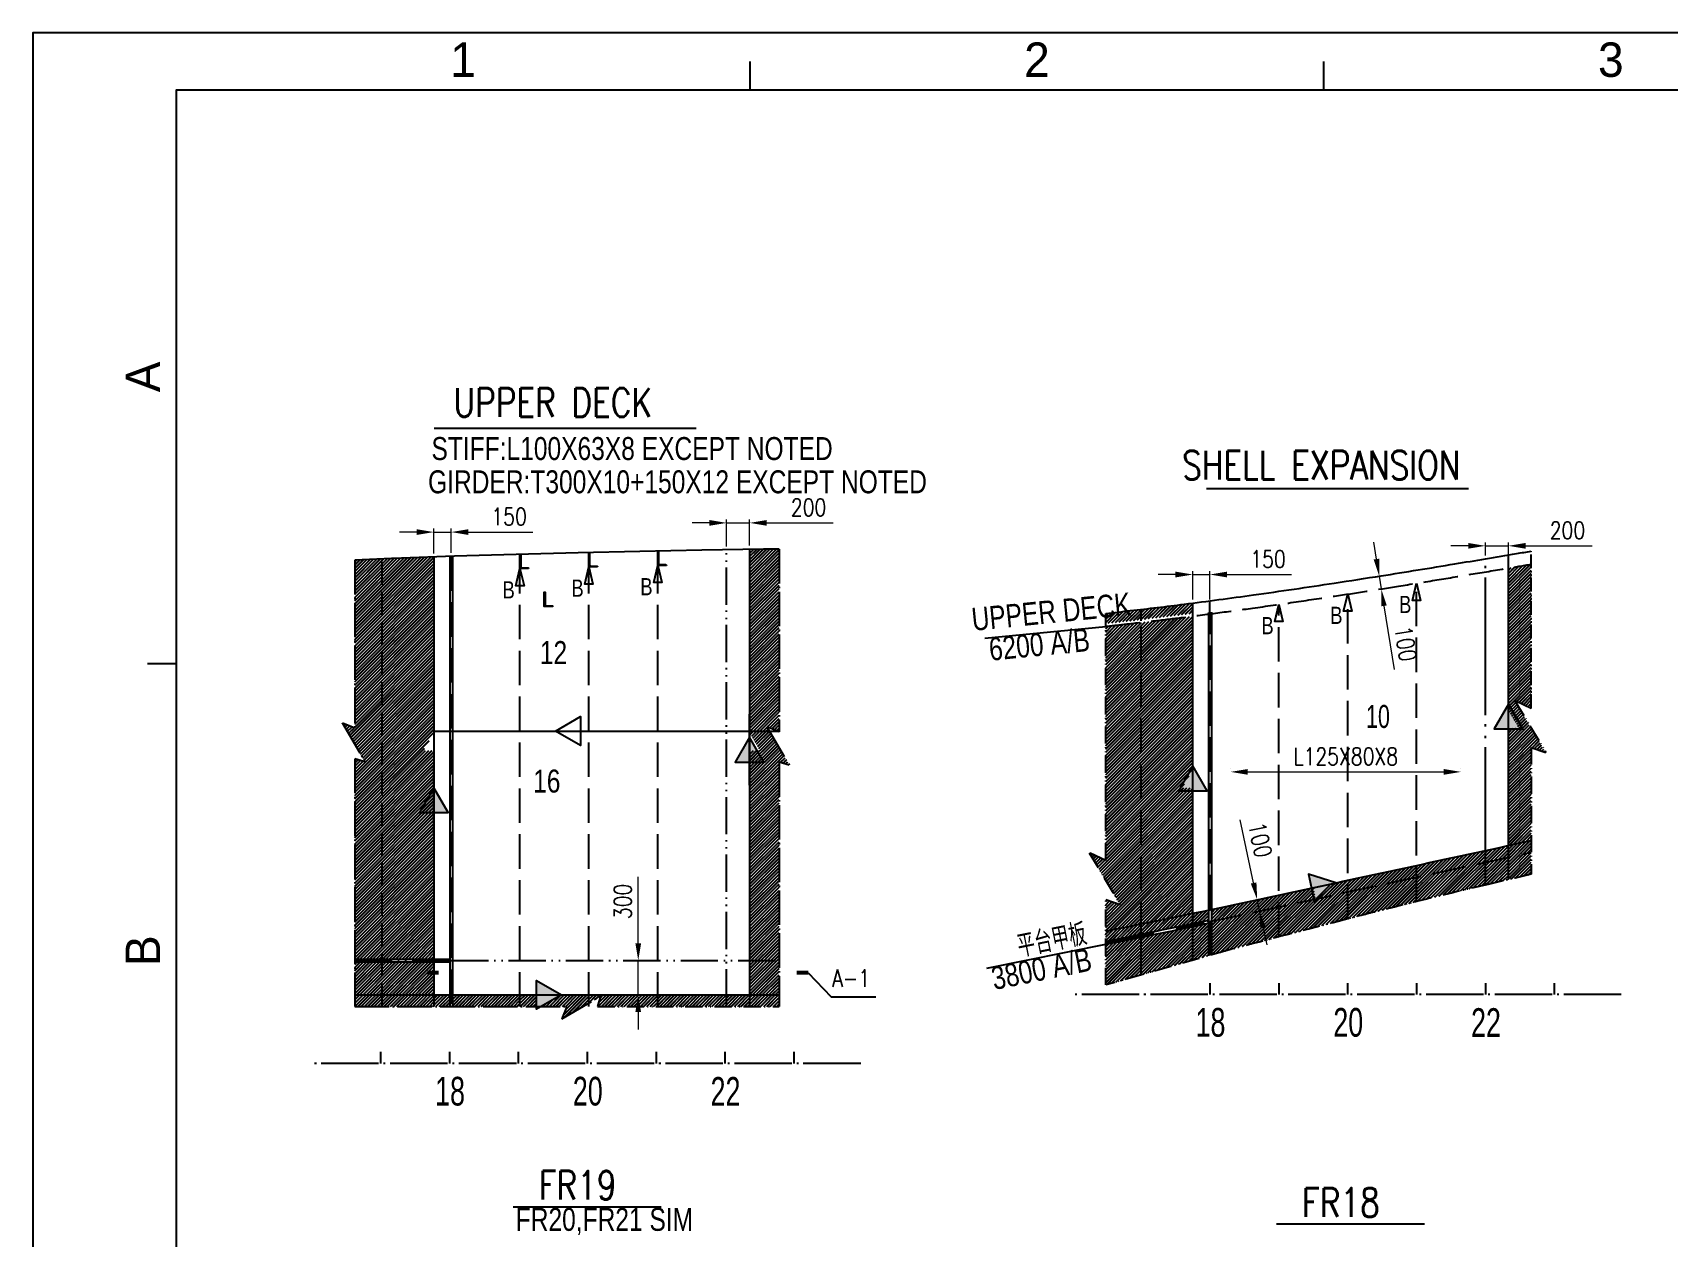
# Model space of a CAD drawing. Header units: millimetres. Extents: x -297547 to -267847, y -53178 to -32178.
# Drawn here: x -297547 to -283305, y -42667 to -32178 of the extents above; entities that cross this region are included whole.
import ezdxf
from ezdxf.enums import TextEntityAlignment as Align

# ---------------------------------------------------------------- set-up
doc = ezdxf.new("R2010")
doc.units = ezdxf.units.MM
doc.header["$LTSCALE"] = 50
for name, pattern in [('CEN10', [12, 10, -0.85, 0.3, -0.85]), ('CEN6', [7.45, 6, -0.6, 0.25, -0.6]), ('DA4', [5.25, 4, -1.25]), ('DA5X4', [9, 5, -4]), ('DA7', [9, 7, -2]), ('DASHED', [8, 6, -2]), ('DOUBLEDOT', [10, 6.5, -1, 0.25, -1, 0.25, -1]), ('JNRD_Dash', [5.25, 4.2, -1.05]), ('ph3', [5.09, 3, -0.6, 0.145, -0.6, 0.145, -0.6]), ('PH30', [37, 30, -2, 0.5, -2, 0.5, -2])]:
    doc.linetypes.add(name, pattern=pattern)
for name, color, linetype in [('200-CO0-ShellPlate', 4, 'Continuous'), ('200-CO1', 3, 'Continuous'), ('200-DO3', 2, 'JNRD_Dash'), ('Block Seam', 6, 'Continuous'), ('Girder_Invisible', 3, 'DOUBLEDOT'), ('jg0', 7, 'Continuous'), ('Plate_Invisible', 3, 'DASHED'), ('Qblue', 5, 'DA4'), ('Qcyan', 4, 'CEN10'), ('Qpurple', 6, 'Continuous'), ('Qred', 1, 'Continuous'), ('Seam', 30, 'Continuous'), ('ST', 7, 'Continuous'), ('Stiffener_Invisible', 2, 'DASHED'), ('TEXT', 4, 'Continuous')]:
    doc.layers.add(name, color=color, linetype=linetype)
doc.styles.add('HZDXF', font='short.shx', dxfattribs={"bigfont": 'hzdxf.shx'})
doc.styles.add('JNRD_E1', font='romans.shx', dxfattribs={"width": 0.8})
doc.styles.add('ST', font='short.shx', dxfattribs={"width": 0.8, "height": 150, "bigfont": 'js64f.shx'})
doc.dimstyles.new('Jnrd_D150', dxfattribs={"dimtxt": 150, "dimasz": 150, "dimexe": 30, "dimexo": 30, "dimgap": 60, "dimtad": 1, "dimdec": 0, "dimrnd": 0.5, "dimtxsty": 'JNRD_E1', "dimcen": 0, "dimclrd": 1, "dimclre": 1, "dimclrt": 2, "dimazin": 3, "dimtfac": 1, "dimtdec": 0, "dimtmove": 0, "dimatfit": 3, "dimlwd": 5, "dimlwe": 5})

# ---------------------------------------------------------------- blocks, each defined once
blk = doc.blocks.new('$DrawRange420594')
for points in [[(100, 0), (100, 5)], [(200, 0), (200, 5)], [(0, -100), (-5, -100)]]:
    blk.add_lwpolyline(points)
at = {"color": 2, "style": 'HZDXF'}
for s, p in [('1', (50, 0.5)), ('2', (150, 0.5)), ('3', (250, 0.5))]:
    blk.add_text(s, height=6, dxfattribs=at).set_placement(p, align=Align.BOTTOM_CENTER)
for s, p in [('A', (-1, -50)), ('B', (-1, -150))]:
    blk.add_text(s, height=6, rotation=90, dxfattribs=at).set_placement(p, align=Align.BOTTOM_CENTER)
blk = doc.blocks.new('*D720')
at = {"layer": 'Defpoints', "color": 0}
for p in [(-293901, -36530), (-293901, -36742), (-294051, -36747)]:
    blk.add_point(p, dxfattribs=at)
at = {"layer": 'Seam', "color": 1, "lineweight": 5}
for p, q in [((-294201, -36530), (-294351, -36530)), ((-294051, -36717), (-294051, -36500)), ((-294051, -36530), (-293901, -36530)), ((-293901, -36712), (-293901, -36500)), ((-293751, -36530), (-293190, -36530))]:
    blk.add_line(p, q, dxfattribs=at)
at = {"layer": 'Seam', "color": 1}
for points in [[(-294201, -36555), (-294201, -36505), (-294051, -36530)], [(-293751, -36505), (-293751, -36555), (-293901, -36530)]]:
    blk.add_solid(points, dxfattribs=at)
at = {"layer": 'Seam', "color": 2, "insert": (-293396, -36395), "char_height": 150, "attachment_point": 5, "style": 'JNRD_E1'}
blk.add_mtext('\\A1;150', dxfattribs=at)
blk = doc.blocks.new('*D721')
at = {"layer": 'Defpoints', "color": 0}
for p in [(-291301, -36450), (-291501, -36685), (-291301, -36678)]:
    blk.add_point(p, dxfattribs=at)
at = {"layer": 'Seam', "color": 1, "lineweight": 5}
for p, q in [((-291651, -36450), (-291801, -36450)), ((-291501, -36655), (-291501, -36420)), ((-291501, -36450), (-291301, -36450)), ((-291301, -36648), (-291301, -36420)), ((-291151, -36450), (-290572, -36450))]:
    blk.add_line(p, q, dxfattribs=at)
at = {"layer": 'Seam', "color": 1}
for points in [[(-291651, -36475), (-291651, -36425), (-291501, -36450)], [(-291151, -36425), (-291151, -36475), (-291301, -36450)]]:
    blk.add_solid(points, dxfattribs=at)
at = {"layer": 'Seam', "color": 2, "insert": (-290787, -36315), "char_height": 150, "attachment_point": 5, "style": 'JNRD_E1'}
blk.add_mtext('\\A1;200', dxfattribs=at)
blk = doc.blocks.new('*D722')
at = {"layer": 'Defpoints', "color": 0}
for p in [(-292271, -40264), (-292271, -40264), (-292271, -40564)]:
    blk.add_point(p, dxfattribs=at)
at = {"layer": 'Seam', "color": 1, "lineweight": 5}
for p, q in [((-292271, -40114), (-292271, -39535)), ((-292301, -40264), (-292301, -40264)), ((-292271, -40564), (-292271, -40264)), ((-292301, -40564), (-292301, -40564)), ((-292271, -40714), (-292271, -40864))]:
    blk.add_line(p, q, dxfattribs=at)
at = {"layer": 'Seam', "color": 1}
for points in [[(-292296, -40114), (-292246, -40114), (-292271, -40264)], [(-292246, -40714), (-292296, -40714), (-292271, -40564)]]:
    blk.add_solid(points, dxfattribs=at)
at = {"layer": 'Seam', "color": 2, "insert": (-292406, -39749), "char_height": 150, "attachment_point": 5, "rotation": 90, "style": 'JNRD_E1'}
blk.add_mtext('\\A1;300', dxfattribs=at)
blk = doc.blocks.new('block')
at = {"layer": 'Block Seam'}
blk.add_hatch(color=256, dxfattribs=at).paths.add_polyline_path([(-535741, 650516), (-535616, 650733), (-535491, 650516)])
blk.add_line((-535616, 650316), (-535616, 650933), dxfattribs=at)
blk.add_lwpolyline([(-535616, 650733), (-535741, 650516), (-535491, 650516), (-535616, 650733)], dxfattribs=at)
blk = doc.blocks.new('*D723')
at = {"layer": 'Defpoints', "color": 0}
for p in [(-287290, -36900), (-287440, -37149), (-287290, -37149)]:
    blk.add_point(p, dxfattribs=at)
at = {"layer": 'Seam', "color": 1, "lineweight": 5}
for p, q in [((-287440, -37119), (-287440, -36870)), ((-287290, -37119), (-287290, -36870)), ((-287590, -36900), (-287740, -36900)), ((-287440, -36900), (-287290, -36900)), ((-287140, -36900), (-286578, -36900))]:
    blk.add_line(p, q, dxfattribs=at)
at = {"layer": 'Seam', "color": 1}
for points in [[(-287590, -36925), (-287590, -36875), (-287440, -36900)], [(-287140, -36875), (-287140, -36925), (-287290, -36900)]]:
    blk.add_solid(points, dxfattribs=at)
at = {"layer": 'Seam', "color": 2, "insert": (-286784, -36765), "char_height": 150, "attachment_point": 5, "style": 'JNRD_E1'}
blk.add_mtext('\\A1;150', dxfattribs=at)
blk = doc.blocks.new('*D724')
at = {"layer": 'Defpoints', "color": 0}
for p in [(-284690, -36650), (-284890, -36763), (-284690, -36763)]:
    blk.add_point(p, dxfattribs=at)
at = {"layer": 'Seam', "color": 1, "lineweight": 5}
for p, q in [((-285040, -36650), (-285190, -36650)), ((-284890, -36733), (-284890, -36620)), ((-284890, -36650), (-284690, -36650)), ((-284690, -36733), (-284690, -36620)), ((-284540, -36650), (-283961, -36650))]:
    blk.add_line(p, q, dxfattribs=at)
at = {"layer": 'Seam', "color": 1}
for points in [[(-285040, -36675), (-285040, -36625), (-284890, -36650)], [(-284540, -36625), (-284540, -36675), (-284690, -36650)]]:
    blk.add_solid(points, dxfattribs=at)
at = {"layer": 'Seam', "color": 2, "insert": (-284175, -36515), "char_height": 150, "attachment_point": 5, "style": 'JNRD_E1'}
blk.add_mtext('\\A1;200', dxfattribs=at)
blk = doc.blocks.new('*D725')
at = {"layer": 'Defpoints', "color": 0}
for p in [(-285832, -36916), (-285814, -37028), (-285797, -37025)]:
    blk.add_point(p, dxfattribs=at)
at = {"layer": 'Seam', "color": 1, "lineweight": 5}
for p, q in [((-285838, -36766), (-285861, -36617)), ((-285815, -36914), (-285797, -37025)), ((-285802, -36912), (-285785, -36909)), ((-285785, -37023), (-285767, -37020)), ((-285774, -37173), (-285686, -37728))]:
    blk.add_line(p, q, dxfattribs=at)
at = {"layer": 'Seam', "color": 1}
for points in [[(-285863, -36769), (-285813, -36762), (-285815, -36914)], [(-285749, -37169), (-285798, -37177), (-285797, -37025)]]:
    blk.add_solid(points, dxfattribs=at)
at = {"layer": 'Seam', "color": 2, "insert": (-285585, -37503), "char_height": 150, "attachment_point": 5, "rotation": 278.9761, "style": 'JNRD_E1'}
blk.add_mtext('\\A1;100', dxfattribs=at)
blk = doc.blocks.new('*D726')
at = {"layer": 'Defpoints', "color": 0}
for p in [(-286878, -39734), (-286845, -39727), (-286824, -39825)]:
    blk.add_point(p, dxfattribs=at)
at = {"layer": 'Seam', "color": 1, "lineweight": 5}
for p, q in [((-286910, -39588), (-287027, -39039)), ((-286874, -39734), (-286908, -39741)), ((-286858, -39832), (-286878, -39734)), ((-286853, -39831), (-286887, -39839)), ((-286826, -39979), (-286795, -40126))]:
    blk.add_line(p, q, dxfattribs=at)
at = {"layer": 'Seam', "color": 1}
for points in [[(-286934, -39593), (-286885, -39583), (-286878, -39734)], [(-286802, -39974), (-286851, -39984), (-286858, -39832)]]:
    blk.add_solid(points, dxfattribs=at)
at = {"layer": 'Seam', "color": 2, "insert": (-286852, -39212), "char_height": 150, "attachment_point": 5, "rotation": 282.0678, "style": 'JNRD_E1'}
blk.add_mtext('\\A1;100', dxfattribs=at)
blk = doc.blocks.new('*D746')
at = {"color": 1, "lineweight": 5}
for p, q in [((-287110, -38590), (-287110, -38590)), ((-285103, -38590), (-285103, -38590)), ((-286960, -38620), (-285253, -38620))]:
    blk.add_line(p, q, dxfattribs=at)
at = {"color": 1}
for points in [[(-286960, -38595), (-286960, -38645), (-287110, -38620)], [(-285253, -38645), (-285253, -38595), (-285103, -38620)]]:
    blk.add_solid(points, dxfattribs=at)
at = {"layer": 'Defpoints', "color": 0}
for p in [(-287110, -38620), (-285103, -38620), (-285103, -38620)]:
    blk.add_point(p, dxfattribs=at)
at = {"color": 2, "insert": (-286106, -38485), "char_height": 150, "attachment_point": 5, "style": 'JNRD_E1'}
blk.add_mtext('\\A1;L125X80X8', dxfattribs=at)
blk = doc.blocks.new('L125X75X7')
blk.add_lwpolyline([(75, 125), (0, 125), (0, 0), (7, 0), (7, 108, -0.414214), (17, 118), (70, 118, 0.414214), (75, 123)], format="xyb", close=True)

msp = doc.modelspace()

# ---------------------------------------------------------------- hatches: boundary and pattern name
h = msp.add_hatch()
h.set_pattern_fill('JIS_LC_20A', color=6, style=0)
h.paths.add_polyline_path([(-291301, -36681.7), (-291179.2, -36679.8), (-291043, -36677.7), (-291043, -38270), (-291150.6, -38226), (-290955, -38561), (-291043, -38536.5), (-291043, -40263.7), (-291301, -40263.7), (-291301, -38434.7), (-291208.1, -38434.7), (-291301, -38275.4)])
h.paths.add_polyline_path([(-291043, -40564), (-291043, -40263.7), (-291301, -40263.7), (-291301, -40564)])
h.paths.add_polyline_path([(-291533.1, -36304.8), (-291269.1, -36304.8), (-291269.1, -36529.8), (-291533.1, -36529.8)], flags=9)
h = msp.add_hatch()
h.set_pattern_fill('JIS_LC_20A', color=6, style=0)
edge = h.paths.add_edge_path()
edge.add_spline(control_points=[(-284489.8, -36809.8), (-284556.4, -36821.1), (-284623.1, -36832.4), (-284689.8, -36843.6)], knot_values=[15574.0302585, 15574.0302585, 15574.0302585, 15574.0302585, 15776.8463433, 15776.8463433, 15776.8463433, 15776.8463433], degree=3, periodic=0)
edge.add_line((-284689.8, -36843.6), (-284689.8, -38080))
edge.add_line((-284689.8, -38080), (-284596.8, -38239.3))
edge.add_line((-284596.8, -38239.3), (-284689.8, -38239.3))
edge.add_line((-284689.8, -38239.3), (-284689.8, -39261.6))
edge.add_arc((-587596.4, 1356944.7), 1428686.3, 282.2406154, 282.2488229)
edge.add_line((-284489.8, -39218.2), (-284489.8, -38406.9))
edge.add_line((-284489.8, -38406.9), (-284362.3, -38451.8))
edge.add_line((-284362.3, -38451.8), (-284632.7, -38000.7))
edge.add_line((-284632.7, -38000.7), (-284489.8, -38066.7))
edge.add_line((-284489.8, -38066.7), (-284489.8, -36809.8))
h.paths.add_polyline_path([(-284489.8, -39218.2, -0.0000358), (-284689.8, -39261.6), (-284689.8, -39364, 0.0000358), (-284489.8, -39320.6)])
h.paths.add_polyline_path([(-284489.8, -39320.6, -0.0000358), (-284689.8, -39364), (-284689.8, -39558.8, -0.0004582), (-284489.8, -39512.5)])
h.paths.add_polyline_path([(-284921.8, -36304.8), (-284657.8, -36304.8), (-284657.8, -36529.8), (-284921.8, -36529.8)], flags=9)
h = msp.add_hatch()
h.set_pattern_fill('JIS_LC_20A', color=6, style=0)
h.paths.add_polyline_path([(-294501.2, -40251.2), (-294501.2, -36763.6), (-294421.1, -36760.2), (-294411.2, -36759.8), (-294051.2, -36747.1), (-294051.2, -38275.4), (-294144.2, -38434.7), (-294051.2, -38434.7), (-294051.2, -40251.2)])
h.paths.add_polyline_path([(-294848.6, -38196), (-294741, -38240), (-294741, -36773.8), (-294501.2, -36763.6), (-294501.2, -40251.2), (-294741, -40251.2), (-294741, -38506.5), (-294653, -38531)])
h.paths.add_polyline_path([(-294741, -40564), (-294501.2, -40564), (-294501.2, -40276.2), (-294741, -40276.2)])
h.paths.add_polyline_path([(-294741, -40664), (-294741, -40564), (-294501.2, -40564), (-294501.2, -40664)])
h.paths.add_polyline_path([(-294051.2, -40664), (-294051.2, -40564), (-294501.2, -40564), (-294501.2, -40664)])
h.paths.add_polyline_path([(-294501.2, -40564), (-294051.2, -40564), (-294051.2, -40276.2), (-294501.2, -40276.2)])
h.paths.add_polyline_path([(-293885.7, -36400.1), (-293632.2, -36400.1), (-293632.2, -36625.1), (-293885.7, -36625.1)], flags=9)
h.paths.add_polyline_path([(-294450, -40541.2), (-294269.2, -40541.2), (-294269.2, -40278.7), (-294450, -40278.7)], flags=24)
h = msp.add_hatch()
h.set_pattern_fill('JIS_LC_20A', color=6, style=0)
edge = h.paths.add_edge_path()
edge.add_spline(control_points=[(-287439.8, -37262.4), (-287468.5, -37266), (-287497.2, -37269.6), (-287606.6, -37283.4), (-287687.4, -37293.2), (-287808.7, -37307.7), (-287849.3, -37312.4), (-287889.8, -37317.1)], knot_values=[12339.4837971, 12339.4837971, 12339.4837971, 12339.4837971, 12426.2156646, 12426.2156646, 12670.3300086, 12670.3300086, 12792.657914, 12792.657914, 12792.657914, 12792.657914], degree=3, periodic=0)
edge.add_line((-287889.8, -37317.1), (-287889.8, -39945.2))
edge.add_arc((-309140.9, 64562.2), 106646.2, 281.494145, 281.740964)
edge.add_line((-287439.8, -39852.7), (-287439.8, -38759.3))
edge.add_line((-287439.8, -38759.3), (-287532.7, -38759.3))
edge.add_line((-287532.7, -38759.3), (-287439.8, -38600))
edge.add_line((-287439.8, -38600), (-287439.8, -37262.4))
edge = h.paths.add_edge_path()
edge.add_spline(control_points=[(-287889.8, -37317.1), (-287930.1, -37321.8), (-287970.5, -37326.4), (-288073.2, -37338), (-288135.7, -37344.8), (-288198.1, -37351.5)], knot_values=[12029.3469639, 12029.3469639, 12029.3469639, 12029.3469639, 12151.1334025, 12151.1334025, 12339.4837971, 12339.4837971, 12339.4837971, 12339.4837971], degree=3, periodic=0)
edge.add_line((-288198.1, -37351.5), (-288198.1, -39392))
edge.add_line((-288198.1, -39392), (-288341, -39326))
edge.add_line((-288341, -39326), (-288070.7, -39777.1))
edge.add_line((-288070.7, -39777.1), (-288198.1, -39732.2))
edge.add_line((-288198.1, -39732.2), (-288198.1, -40007.5))
edge.add_arc((-309140.9, 64562.2), 106646.2, 281.325146, 281.494145)
edge.add_line((-287889.8, -39945.2), (-287889.8, -37317.1))
edge = h.paths.add_edge_path()
edge.add_spline(control_points=[(-287439.8, -37148.9), (-287464.4, -37152.1), (-287489.1, -37155.2), (-287592, -37168.2), (-287670.3, -37177.8), (-287795.6, -37192.9), (-287842.7, -37198.4), (-287889.8, -37203.9)], knot_values=[12352.5431815, 12352.5431815, 12352.5431815, 12352.5431815, 12427.268103, 12427.268103, 12664.4654629, 12664.4654629, 12807.0382427, 12807.0382427, 12807.0382427, 12807.0382427], degree=3, periodic=0)
edge.add_line((-287889.8, -37203.9), (-287889.8, -37292))
edge.add_spline(control_points=[(-287889.8, -37292), (-287739.7, -37274.6), (-287589.7, -37256.3), (-287439.8, -37237.2)], knot_values=[12342.3790341, 12342.3790341, 12342.3790341, 12342.3790341, 12795.8465959, 12795.8465959, 12795.8465959, 12795.8465959], degree=3, periodic=0)
edge.add_line((-287439.8, -37237.2), (-287439.8, -37148.9))
edge = h.paths.add_edge_path()
edge.add_spline(control_points=[(-287889.8, -37203.9), (-287921, -37207.5), (-287952.3, -37211.1), (-288055, -37222.8), (-288126.6, -37230.7), (-288198.1, -37238.3)], knot_values=[12041.3925998, 12041.3925998, 12041.3925998, 12041.3925998, 12136.0171799, 12136.0171799, 12352.5431815, 12352.5431815, 12352.5431815, 12352.5431815], degree=3, periodic=0)
edge.add_line((-288198.1, -37238.3), (-288198.1, -37326.3))
edge.add_spline(control_points=[(-288198.1, -37326.3), (-288194.1, -37325.9), (-288190, -37325.5), (-288092.6, -37315), (-287999.3, -37304.6), (-287900.6, -37293.2), (-287895.2, -37292.6), (-287889.8, -37292)], knot_values=[12032.0163702, 12032.0163702, 12032.0163702, 12032.0163702, 12044.2641329, 12044.2641329, 12326.0504616, 12326.0504616, 12342.3790341, 12342.3790341, 12342.3790341, 12342.3790341], degree=3, periodic=0)
edge.add_line((-287889.8, -37292), (-287889.8, -37203.9))
h.paths.add_polyline_path([(-287889.8, -40060, -0.0003164), (-288022.2, -40086.8, -0.0001442), (-288198.1, -40122.3), (-288198.1, -40476.9), (-287889.8, -40389.1)])
h.paths.add_polyline_path([(-287889.8, -39945.2, -0.0007374), (-288198.1, -40007.5), (-288198.1, -40096.8, 0.0001402), (-288027.2, -40062.3, 0.0003283), (-287889.8, -40034.5)])
h.paths.add_polyline_path([(-287439.8, -39852.7, -0.001077), (-287889.8, -39945.2), (-287889.8, -40034.5, 0.001076), (-287439.8, -39942.1)])
h.paths.add_polyline_path([(-287439.8, -39967.6, -0.0010758), (-287889.8, -40060), (-287889.8, -40389.1), (-287439.8, -40261.1)])
h.paths.add_polyline_path([(-289214.7, -37688.1), (-288120.8, -37579.6), (-288141.5, -37370.6), (-289235.5, -37479.1)], flags=9)
h.paths.add_polyline_path([(-287739.4, -36751.3), (-287485.9, -36751.3), (-287485.9, -36976.3), (-287739.4, -36976.3)], flags=9)
h.paths.add_polyline_path([(-289181.4, -40559.5), (-288098.5, -40341.6), (-288139.9, -40135.7), (-289222.8, -40353.6)], flags=9)
h = msp.add_hatch()
h.set_pattern_fill('JIS_LC_20A', color=6, style=0)
h.paths.add_polyline_path([(-287439.8, -39942.1, 0.000329), (-287302.3, -39913.4), (-287302.3, -39824, -0.0003293), (-287439.8, -39852.7)])
h.paths.add_polyline_path([(-287302.3, -39939, -0.0003289), (-287439.8, -39967.6), (-287439.8, -40261.1), (-287302.3, -40222)])
h.paths.add_polyline_path([(-287139.8, -40175.7, -0.0000095), (-287103.5, -40166.2, -0.0004172), (-286689.8, -40057.6), (-286689.8, -39796.3, -0.0014066), (-287277.3, -39921), (-287277.3, -40214.9), (-287139.8, -40175.7)])
h.paths.add_polyline_path([(-287277.3, -39921, 0.0014066), (-286689.8, -39796.3), (-286689.8, -39694, -0.0014079), (-287277.3, -39818.8)])
h.paths.add_polyline_path([(-286689.8, -39694, 0.000027), (-286678.5, -39691.6, 0.0000525), (-286385.1, -39628.4), (-286373.5, -39709.2), (-286229, -39594.7, 0.0000249), (-286089.8, -39564.6), (-286089.8, -39666.9, -0.0001016), (-286657.4, -39789.4, -0.0000775), (-286689.8, -39796.3), (-286689.8, -39694)])
h.paths.add_polyline_path([(-286089.8, -39901.4), (-286089.8, -39666.9, -0.0001016), (-286657.4, -39789.4, -0.0000775), (-286689.8, -39796.3), (-286689.8, -40057.6, -0.0006047)])
h.paths.add_polyline_path([(-285489.8, -39749.8), (-285489.8, -39537.3, -0.0001074), (-286089.8, -39666.9), (-286089.8, -39901.4, -0.0028917)])
h.paths.add_polyline_path([(-286089.8, -39666.9, 0.0001074), (-285489.8, -39537.3), (-285489.8, -39435, -0.0001074), (-286089.8, -39564.6), (-286089.8, -39666.9)])
h.paths.add_polyline_path([(-285489.8, -39537.3, 0.0001074), (-284889.8, -39407.3), (-284889.8, -39305, -0.0001074), (-285489.8, -39435), (-285489.8, -39537.3)])
h.paths.add_polyline_path([(-284889.8, -39605.4), (-284889.8, -39407.3, -0.0001074), (-285489.8, -39537.3), (-285489.8, -39749.8, -0.0028835)])
h.paths.add_polyline_path([(-284867.1, -39600.1, -0.0004064), (-284689.8, -39558.8), (-284689.8, -39364, -0.0000358), (-284889.8, -39407.3), (-284889.8, -39605.4, -0.0001088), (-284867.1, -39600.1)])
h.paths.add_polyline_path([(-284889.8, -39407.3, 0.0000358), (-284689.8, -39364), (-284689.8, -39261.6, -0.0000358), (-284889.8, -39305)])
h = msp.add_hatch()
h.set_pattern_fill('JIS_LC_20A', color=6, style=0)
h.paths.add_polyline_path([(-293913.7, -40664), (-293913.7, -40564), (-294051.2, -40564), (-294051.2, -40664)])
h.paths.add_polyline_path([(-293301.2, -40664), (-293301.2, -40564), (-293888.7, -40564), (-293888.7, -40664)])
h.paths.add_polyline_path([(-293121.4, -40664), (-292950, -40564), (-292701.2, -40564), (-292701.2, -40634.5), (-292936, -40771.6), (-292892, -40664)])
h.paths.add_polyline_path([(-292701.2, -40634.5), (-292601, -40576), (-292625.5, -40664), (-292101.2, -40664), (-292101.2, -40564), (-292701.2, -40564)])
h.paths.add_polyline_path([(-292101.2, -40664), (-291501.2, -40664), (-291501.2, -40564), (-292101.2, -40564)])
h.paths.add_polyline_path([(-291501.2, -40664), (-291301, -40664), (-291301, -40564), (-291501.2, -40564)])
h.paths.add_polyline_path([(-291301, -40664), (-291043, -40664), (-291043, -40564), (-291301, -40564)])
h.paths.add_polyline_path([(-292655.6, -40545.8), (-292655.6, -40281.8), (-292430.6, -40281.8), (-292430.6, -40545.8)], flags=9)
h = msp.add_hatch()
h.set_pattern_fill('JIS_LC_20A', color=6, style=0)
h.paths.add_polyline_path([(-293301.2, -40664), (-293301.2, -40564), (-293162.4, -40564), (-293162.4, -40664)])

# ---------------------------------------------------------------- linework, layer by layer
for p, q in [((-293913.7, -36741.8), (-293913.7, -40664)), ((-293888.7, -36741.8), (-293888.7, -40664)), ((-287302.3, -37232), (-287302.3, -40222)), ((-287277.3, -37228.7), (-287277.3, -40214.9)), ((-289250.8, -37455.9), (-288198.1, -37351.5)), ((-289235.2, -40331), (-288198.1, -40122.3)), ((-287889.8, -40218.4), (-287889.8, -40118.4)), ((-294741, -40251.2), (-293913.7, -40251.2)), ((-294741, -40276.2), (-293913.7, -40276.2)), ((-290790, -40370), (-290590, -40580)), ((-292601, -40576), (-292625.5, -40664)), ((-290590, -40580), (-290200, -40580)), ((-287287.4, -40560.5), (-287287.4, -40460.5)), ((-286687.4, -40560.5), (-286687.4, -40460.5)), ((-286087.4, -40560.5), (-286087.4, -40460.5)), ((-285487.4, -40560.5), (-285487.4, -40460.5)), ((-284887.4, -40560.5), (-284887.4, -40460.5)), ((-284287.4, -40560.5), (-284287.4, -40460.5)), ((-294513, -41160.4), (-294513, -41060.4)), ((-293913, -41160.4), (-293913, -41060.4)), ((-293313, -41160.4), (-293313, -41060.4)), ((-292713, -41160.4), (-292713, -41060.4)), ((-292113, -41160.4), (-292113, -41060.4)), ((-291513, -41160.4), (-291513, -41060.4)), ((-290913, -41160.4), (-290913, -41060.4))]:
    msp.add_line(p, q)
at = {"linetype": 'CEN6'}
for p, q in [((-291043, -36677.7), (-291043, -38270)), ((-294741, -36773.8), (-294741, -38240)), ((-294848.6, -38196), (-294653, -38531)), ((-294741, -38240), (-294848.6, -38196)), ((-291150.6, -38226), (-290955, -38561)), ((-291043, -38270), (-291150.6, -38226)), ((-294653, -38531), (-294741, -38506.5)), ((-294741, -38506.5), (-294741, -40664)), ((-290955, -38561), (-291043, -38536.5)), ((-291043, -38536.5), (-291043, -40664)), ((-292936, -40771.6), (-292601, -40576)), ((-294741, -40664), (-292892, -40664)), ((-292892, -40664), (-292936, -40771.6))]:
    msp.add_line(p, q, dxfattribs=at)
at = {"color": 0, "linetype": 'ph3'}
for p, q in [((-288198.1, -39392), (-288198.1, -37238.3)), ((-284489.8, -38066.7), (-284632.7, -38000.7)), ((-284632.7, -38000.7), (-284362.3, -38451.8)), ((-284489.8, -38406.9), (-284362.3, -38451.8)), ((-284489.8, -38406.9), (-284489.8, -39512.5)), ((-288198.1, -39392), (-288341, -39326)), ((-288341, -39326), (-288070.7, -39777.1)), ((-288198.1, -40476.9), (-288198.1, -39732.2)), ((-288198.1, -39732.2), (-288070.7, -39777.1))]:
    msp.add_line(p, q, dxfattribs=at)
at = {"linetype": 'ph3'}
msp.add_line((-292625.5, -40664), (-291043, -40664), dxfattribs=at)
at = {"color": 7, "linetype": 'Continuous'}
msp.add_lwpolyline([(-297547, -53177.8), (-267847, -53177.8), (-267847, -32177.8), (-297547, -32177.8)], close=True, dxfattribs=at)
at = {"color": 1, "linetype": 'Continuous'}
msp.add_lwpolyline([(-296297, -52677.8), (-268347, -52677.8), (-268347, -32677.8), (-296297, -32677.8)], close=True, dxfattribs=at)
for points in [[(-288198.1, -40096.8, 0.0001402), (-288027.2, -40062.3, 0.0017333), (-287302.3, -39913.4)], [(-288198.1, -40122.3, 0.0001442), (-288022.2, -40086.8, 0.0017211), (-287302.3, -39939)]]:
    msp.add_lwpolyline(points, format="xyb")
at = {"color": 7}
for points in [[(-294010, -40370, 35, 35, 0), (-294110, -40370, 0, 0, 0), (-294110, -40220, 50, 0, 0), (-294110, -40070, 0, 0, 0)], [(-290890, -40370, 35, 35, 0), (-290790, -40370, 0, 0, 0), (-290790, -40220, 50, 0, 0), (-290790, -40070, 0, 0, 0)]]:
    msp.add_lwpolyline(points, format="xyseb", dxfattribs=at)
at = {"layer": '200-CO0-ShellPlate', "color": 4, "linetype": 'Continuous'}
msp.add_lwpolyline([(-291043, -36677.7), (-291179.2, -36679.8), (-291718, -36688.6), (-292256.8, -36698.7), (-292795.5, -36710.6), (-293334.2, -36724.5), (-293872.8, -36740.8), (-294411.2, -36759.8), (-294421.1, -36760.2), (-294741, -36773.8)], dxfattribs=at)
at = {"layer": '200-CO1', "color": 3}
for p, q in [((-294050.2, -35625.5), (-291767.3, -35625.5)), ((-287320, -36150), (-285037.1, -36150)), ((-293360, -42410), (-292071.1, -42410)), ((-286710, -42560), (-285421.1, -42560))]:
    msp.add_line(p, q, dxfattribs=at)
at = {"layer": '200-DO3', "color": 2, "linetype": 'Continuous'}
for points in [[(-293301.2, -36848.6), (-293266.2, -36998.6), (-293336.2, -36998.6)], [(-292701.2, -36833.5), (-292666.2, -36983.5), (-292736.2, -36983.5)], [(-292101.2, -36820.8), (-292066.2, -36970.8), (-292136.2, -36970.8)], [(-285489.8, -36975.7), (-285454.8, -37125.7), (-285524.8, -37125.7)], [(-286689.8, -37160.2), (-286654.8, -37310.2), (-286724.8, -37310.2)], [(-286089.8, -37070.6), (-286054.8, -37220.6), (-286124.8, -37220.6)]]:
    msp.add_lwpolyline(points, close=True, dxfattribs=at)
at = {"layer": 'Block Seam'}
for p, q in [((-291301, -36677.7), (-291301, -40664)), ((-294051.2, -36747.1), (-294051.2, -40664)), ((-294741, -40564), (-291043, -40564))]:
    msp.add_line(p, q, dxfattribs=at)
at = {"layer": 'Block Seam', "flags": 128}
msp.add_lwpolyline([(-288198.1, -40007.5, 0.0036385), (-286678.5, -39691.6, 0.0003919), (-284489.8, -39218.2, 0.0003881)], format="xyb", dxfattribs=at)
at = {"layer": 'Block Seam'}
msp.add_open_spline([(-288198.1, -37238.3), (-288126.6, -37230.7), (-288055, -37222.8), (-287905.2, -37205.7), (-287826.9, -37196.6), (-287670.3, -37177.8), (-287592, -37168.2), (-287412.9, -37145.6), (-287312, -37132.5), (-287110.4, -37105.6), (-287009.7, -37091.8), (-286791.8, -37061.3), (-286674.6, -37044.4), (-286440.4, -37010.1), (-286323.3, -36992.5), (-286069.9, -36953.8), (-285933.6, -36932.6), (-285690.5, -36894.1), (-285583.8, -36877), (-285370.4, -36842.4), (-285263.7, -36825), (-285067.3, -36792.6), (-284977.6, -36777.7), (-284798.3, -36747.8), (-284708.6, -36732.7), (-284575.9, -36710.3), (-284532.8, -36703), (-284489.8, -36695.7)], degree=3, knots=[12041.3925998, 12041.3925998, 12041.3925998, 12041.3925998, 12257.9186014, 12257.9186014, 12495.1159613, 12495.1159613, 12732.3133212, 12732.3133212, 13038.0725025, 13038.0725025, 13343.8316838, 13343.8316838, 13699.5241638, 13699.5241638, 14055.2166437, 14055.2166437, 14469.778572, 14469.778572, 14794.3462065, 14794.3462065, 15118.913841, 15118.913841, 15391.8765141, 15391.8765141, 15664.8391872, 15664.8391872, 15795.9556357, 15795.9556357, 15795.9556357, 15795.9556357], dxfattribs=at)
at = {"layer": 'Girder_Invisible'}
for p, q in [((-291501.2, -40664), (-291501.2, -36670.5)), ((-294741, -40263.7), (-293901.2, -40263.7)), ((-293901.2, -40263.7), (-291043, -40263.7))]:
    msp.add_line(p, q, dxfattribs=at)
at = {"layer": 'jg0', "color": 6, "ltscale": 0.8}
msp.add_line((-284689.8, -39558.8), (-284689.8, -36729.5), dxfattribs=at)
at = {"layer": 'jg0', "color": 0, "linetype": 'ph3', "ltscale": 0.8}
msp.add_line((-284489.8, -38066.7), (-284489.8, -36695.7), dxfattribs=at)
at = {"layer": 'jg0', "color": 3, "linetype": 'PH30', "ltscale": 0.8}
for p, q in [((-284889.8, -39605.4), (-284889.8, -36763.1)), ((-287289.8, -37230.3), (-287289.8, -37129.5))]:
    msp.add_line(p, q, dxfattribs=at)
at = {"layer": 'jg0', "color": 5, "linetype": 'DA7'}
msp.add_line((-287889.8, -40389.1), (-287889.8, -40054.7), dxfattribs=at)
at = {"layer": 'Plate_Invisible'}
for p, q in [((-293901.2, -36741.8), (-293901.2, -40664)), ((-287289.8, -40218.4), (-287289.8, -37230.3))]:
    msp.add_line(p, q, dxfattribs=at)
at = {"layer": 'Plate_Invisible', "flags": 128}
msp.add_lwpolyline([(-287309.8, -39927.8, 0.0015619), (-286657.4, -39789.4, 0.0003881), (-284489.8, -39320.6, 0.0003881)], format="xyb", dxfattribs=at)
at = {"layer": 'Plate_Invisible'}
msp.add_open_spline([(-288198.1, -37351.5), (-288135.7, -37344.8), (-288073.2, -37338), (-287929.9, -37321.9), (-287849.1, -37312.5), (-287687.4, -37293.2), (-287606.6, -37283.4), (-287424.5, -37260.5), (-287323.1, -37247.4), (-287120.5, -37220.5), (-287019.3, -37206.7), (-286799.3, -37176), (-286680.5, -37159), (-286443.2, -37124.2), (-286324.6, -37106.5), (-286019.5, -37060), (-285833.1, -37030.8), (-285541.7, -36984.2), (-285436.7, -36967.2), (-285226.7, -36932.9), (-285121.8, -36915.6), (-284913, -36881), (-284809.2, -36863.7), (-284633.5, -36834.2), (-284561.6, -36822), (-284489.8, -36809.8)], degree=3, knots=[12029.3469639, 12029.3469639, 12029.3469639, 12029.3469639, 12217.6973585, 12217.6973585, 12461.8117025, 12461.8117025, 12705.9260466, 12705.9260466, 13012.3846267, 13012.3846267, 13318.8432068, 13318.8432068, 13678.6097705, 13678.6097705, 14038.3763342, 14038.3763342, 14604.262187, 14604.262187, 14923.3760422, 14923.3760422, 15242.4898974, 15242.4898974, 15558.2041518, 15558.2041518, 15776.8463433, 15776.8463433, 15776.8463433, 15776.8463433], dxfattribs=at)
at = {"layer": 'Qblue', "color": 0}
msp.add_line((-294501.2, -40664), (-294501.2, -36763.6), dxfattribs=at)
at = {"layer": 'Qcyan', "color": 0}
for p, q in [((-283707.4, -40560.5), (-288507.4, -40560.5)), ((-290333, -41160.4), (-295133, -41160.4))]:
    msp.add_line(p, q, dxfattribs=at)
at = {"layer": 'Qpurple'}
msp.add_line((-287439.8, -40261.1), (-287439.8, -37148.9), dxfattribs=at)
at = {"layer": 'Qpurple', "color": 0, "linetype": 'ph3'}
msp.add_lwpolyline([(-284489.8, -39512.5, 0.0008646), (-284867.1, -39600.1, 0.0058841), (-286089.8, -39901.4, 0.0010219), (-287103.5, -40166.2, 0.0000095), (-287139.8, -40175.7), (-288198.1, -40476.9)], format="xyb", dxfattribs=at)
at = {"layer": 'Qred', "linetype": 'DA5X4'}
msp.add_lwpolyline([(-288198.1, -40109.5, 0.0001422), (-288024.7, -40074.6, 0.0017571), (-287289.8, -39923.6)], format="xyb", dxfattribs=at)
at = {"layer": 'Seam'}
msp.add_line((-294051.2, -38263.7), (-291043, -38263.7), dxfattribs=at)
msp.add_lwpolyline([(-292991.1, -38263.7), (-292774.6, -38138.7), (-292774.6, -38388.7), (-292991.1, -38263.7)], dxfattribs=at)
at = {"layer": 'Stiffener_Invisible'}
for p, q in [((-293301.2, -40664), (-293301.2, -36848.6)), ((-292701.2, -40664), (-292701.2, -36833.5)), ((-292101.2, -40664), (-292101.2, -36820.8)), ((-285489.8, -39749.8), (-285489.8, -36975.7)), ((-286689.8, -40057.6), (-286689.8, -37160.2)), ((-286089.8, -39901.4), (-286089.8, -37070.6)), ((-287889.8, -37304.5), (-287889.8, -37203.9)), ((-287889.8, -40054.7), (-287889.8, -37304.5))]:
    msp.add_line(p, q, dxfattribs=at)

# ---------------------------------------------------------------- block references
at = {"color": 3, "xscale": 50, "yscale": 50, "zscale": 50}
msp.add_blockref('$DrawRange420594', (-296297, -32677.8), dxfattribs=at)
at = {"xscale": -1, "rotation": 180}
for p in [(-293301.2, -36723.6), (-292701.2, -36708.5), (-292101.2, -36695.8), (-293090, -37055)]:
    msp.add_blockref('L125X75X7', p, dxfattribs=at)
at = {"layer": 'Block Seam'}
for p, rotation in [((250926.6, -688761.9), 360), ((244315.4, -689050.5), 360), ((248176.6, -689301.6), 360), ((241565.2, -689490.5), 360), ((-809303.8, -700415.2), 282.1772326801181)]:
    msp.add_blockref('block', p, dxfattribs=dict(at, rotation=rotation))
at = {"layer": 'Block Seam', "xscale": -1, "rotation": 270}
msp.add_blockref('block', (-943673, 495052.4), dxfattribs=at)

# ---------------------------------------------------------------- texts
at = {"style": 'ST', "width": 0.8}
for s, height, p in [('STIFF:L100X63X8 EXCEPT NOTED', 200, (-294072.3, -35902)), ('GIRDER:T300X10+150X12 EXCEPT NOTED', 200, (-294102.3, -36191.9)), ('B', 150, (-293453.2, -37108.6)), ('B', 150, (-292853.2, -37093.5)), ('B', 150, (-292253.2, -37080.8)), ('B', 150, (-285641.8, -37235.7)), ('B', 150, (-286841.8, -37420.2)), ('B', 150, (-286241.8, -37330.6)), (' 12', 200, (-293187.9, -37680)), ('16', 200, (-293186.7, -38800))]:
    msp.add_text(s, height=height, dxfattribs=at).set_placement(p)
at = {"linetype": 'Continuous', "ltscale": 17.3749, "style": 'ST', "width": 0.8}
for s, rotation, p in [('UPPER DECK', 5.66508, (-289355.6, -37391.5)), ('6200 A/B', 5.66508, (-289204.6, -37651.9)), ('平台甲板', 11.3763, (-288945.2, -40243.1)), ('3800 A/B', 11.3763, (-289169.7, -40521.4))]:
    msp.add_text(s, height=200, rotation=rotation, dxfattribs=at).set_placement(p)
at = {"style": 'ST', "width": 0.7}
msp.add_text('10 ', height=200, dxfattribs=at).set_placement((-285800, -38136.9), align=Align.MIDDLE)
at = {"linetype": 'Continuous', "ltscale": 17.3749, "style": 'ST', "width": 0.8}
msp.add_text('FR20,FR21 SIM', height=200, dxfattribs=at).set_placement((-293338.4, -42620))
at = {"layer": '200-CO1', "color": 3, "style": 'JNRD_E1', "width": 0.8}
for s, p in [('UPPER DECK', (-293880.7, -35525.7)), ('SHELL EXPANSION', (-287532.3, -36071.5)), ('FR19', (-293137.5, -42347)), ('FR18', (-286487.5, -42497))]:
    msp.add_text(s, height=250, dxfattribs=at).set_placement(p)
at = {"layer": 'ST', "color": 0, "style": 'ST', "width": 0.7}
for s, p in [('18', (-287284.9, -40802.6)), ('20', (-286084.9, -40802.6)), ('22', (-284884.9, -40802.6)), ('18', (-293910.6, -41402.5)), ('20', (-292710.6, -41402.5)), ('22', (-291510.6, -41402.5))]:
    msp.add_text(s, height=250, dxfattribs=at).set_placement(p, align=Align.MIDDLE)
at = {"layer": 'TEXT', "color": 3, "linetype": 'Continuous', "style": 'JNRD_E1', "width": 0.8}
msp.add_text('A-1', height=150, dxfattribs=at).set_placement((-290579.8, -40492.6))

# ---------------------------------------------------------------- dimensions: what is measured, and where the dimension line sits
at = {"color": 6}
dim = msp.add_linear_dim(base=(-285102.9, -38620), p1=(-287110, -38620), p2=(-285102.9, -38620), text='L125X80X8', dimstyle='Jnrd_D150', override={"dimtxsty": 'JNRD_E1'}, dxfattribs=at)
dim.commit()
dim.dimension.update_dxf_attribs({"geometry": '*D746', "text_midpoint": (-286106.4, -38485)})
at = {"layer": 'Seam', "color": 6}
for base, p1, p2, picture, middle in [((-293901.2, -36530), (-294051.2, -36747.1), (-293901.2, -36741.8), '*D720', (-293395.5, -36395)), ((-291301, -36450), (-291501.2, -36685), (-291301, -36677.7), '*D721', (-290786.8, -36315)), ((-284689.8, -36650), (-284889.8, -36763.1), (-284689.8, -36763.1), '*D724', (-284175.5, -36515)), ((-287289.8, -36900), (-287439.8, -37148.9), (-287289.8, -37148.9), '*D723', (-286784.1, -36765))]:
    dim = msp.add_linear_dim(base=base, p1=p1, p2=p2, dimstyle='Jnrd_D150', dxfattribs=at)
    dim.commit()
    dim.dimension.update_dxf_attribs({"geometry": picture, "text_midpoint": middle})
dim = msp.add_aligned_dim(p1=(-285831.9, -36916.5), p2=(-285814.3, -37027.6), distance=17.4, text='100', dimstyle='Jnrd_D150', dxfattribs=at)
dim.commit()
dim.dimension.update_dxf_attribs({"geometry": '*D725', "text_midpoint": (-285584.9, -37503.3)})
dim = msp.add_aligned_dim(p1=(-286823.7, -39825), p2=(-286844.6, -39727.2), distance=34.6, dimstyle='Jnrd_D150', dxfattribs=at)
dim.commit()
dim.dimension.update_dxf_attribs({"geometry": '*D726', "text_midpoint": (-286852.2, -39211.7)})
dim = msp.add_linear_dim(base=(-292270.6, -40263.7), p1=(-292270.6, -40564), p2=(-292270.6, -40263.7), angle=90, text='300', dimstyle='Jnrd_D150', dxfattribs=at)
dim.commit()
dim.dimension.update_dxf_attribs({"geometry": '*D722', "text_midpoint": (-292405.6, -39749.4)})

doc.saveas('drawing.dxf')
